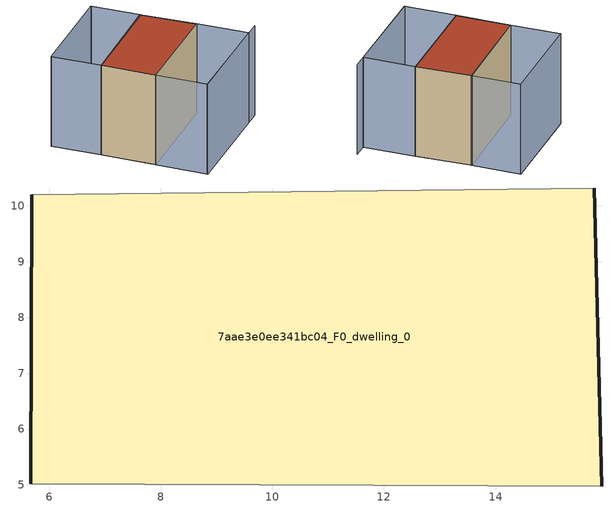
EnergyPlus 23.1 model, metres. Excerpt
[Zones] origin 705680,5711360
7aae3e0ee341bc04_F0_dwelling_0
 floor ground (EU_floor_Construction): 15.9,4.98 15.77,10.32 5.69,10.2 5.67,5.02 z0
 wall outside (EU_wall_Construction): 5.67,5.02 5.69,10.2 / 15.77,10.32 15.9,4.98 z0:9
 wall adiabatic (EU_wall_Construction): 5.69,10.2 15.77,10.32 / 15.9,4.98 5.67,5.02 z0:9
 roof outside (EU_roof_Construction): 15.77,10.32 15.9,4.98 5.67,5.02 5.69,10.2 z9
shading: 5.62,0.14 17.39,0.05 / 15.75,14.91 5.72,14.91 / 15.91,0.06 5.62,0.1 / 5.62,0.1 5.64,5.02 / 5.64,5.02 15.93,4.98 / 15.93,4.98 15.91,0.06 / 5.69,14.91 15.77,14.91 / 15.77,14.91 15.77,10.2 / 15.77,10.2 5.68,10.2 / 5.68,10.2 5.69,14.91 z0:9
[Building]
EU S2 Campaign: North Axis=0; Terrain=City; Solar Distribution=FullExterior
[Site:Location]
London: Latitude=51.5; Longitude=-0.5; Time Zone=0; Elevation=25
[SizingPeriod:WeatherFileDays]
AnnualSizingPeriod: Begin Month=1; Begin Day of Month=1; End Month=12; End Day of Month=31; Day of Week for Start Day=Monday; Use Weather File Daylight Saving Period=No; Use Weather File Rain and Snow Indicators=No
[MATERIAL]
EU_InternalMass_Material: Roughness=MediumRough; Thickness=0.1; Conductivity=1; Density=1800; Specific Heat=900; Thermal Absorptance=0.9; Solar Absorptance=0.7; Visible Absorptance=0.7
[MATERIAL:NOMASS] Roughness=MediumRough; Thermal Absorptance=0.9; Solar Absorptance=0.7; Visible Absorptance=0.7
Name | Thermal Resistance
EU_wall_NoMass | 0.71061
EU_roof_NoMass | 2.41608
EU_floor_NoMass | 1.75078
[CONSTRUCTION]
EU_wall_Construction: EU_wall_NoMass
EU_roof_Construction: EU_roof_NoMass
EU_floor_Construction: EU_floor_NoMass
EU_InternalMass_Construction: EU_InternalMass_Material
[ZONE]
7aae3e0ee341bc04_F0_dwelling_0: Type=1; Multiplier=1; Ceiling Height=autocalculate; Volume=480.808; Floor Area=autocalculate; Part of Total Floor Area=Yes
[INTERNALMASS]
7aae3e0ee341bc04_F0_dwelling_0_EU_InternalMass: Construction=EU_InternalMass_Construction; Zone or ZoneList=7aae3e0ee341bc04_F0_dwelling_0; Surface Area=53.4231
[OTHEREQUIPMENT]
EU_Step8_InternalGain_7aae3e0ee341bc04_F0_dwelling_0_f000: Fuel Type=Electricity; Zone or ZoneList or Space or SpaceList=7aae3e0ee341bc04_F0_dwelling_0; Schedule=EU_Step8_GainSchedule_7aae3e0ee341bc04_F0_dwelling_0_f000; Design Level Calculation Method=Watts/Area; Power per Zone Floor Area=1; Fraction Latent=0; Fraction Radiant=0; Fraction Lost=0; Carbon Dioxide Generation Rate=0; EndUse Subcategory=EU_Step8_InternalGains
[ZONEVENTILATION:DESIGNFLOWRATE]
EU_ConstantAir_7aae3e0ee341bc04_F0_dwelling_0: Zone or ZoneList or Space or SpaceList=7aae3e0ee341bc04_F0_dwelling_0; Schedule=EU_AlwaysOn; Design Flow Rate Calculation Method=AirChanges/Hour; Air Changes per Hour=0.496673; Ventilation Type=Natural; Fan Pressure Rise=0; Fan Total Efficiency=1; Constant Term Coefficient=1; Temperature Term Coefficient=0; Velocity Term Coefficient=0; Velocity Squared Term Coefficient=0; Minimum Indoor Temperature=-100; Maximum Indoor Temperature=100; Delta Temperature=-100; Minimum Outdoor Temperature=-100; Maximum Outdoor Temperature=100; Maximum Wind Speed=40
[HVACTEMPLATE:THERMOSTAT]
EU_HeatOnly_7aae3e0ee341bc04_F0_dwelling_0: Constant Heating Setpoint=20; Constant Cooling Setpoint=50
[HVACTEMPLATE:ZONE:IDEALLOADSAIRSYSTEM]
7aae3e0ee341bc04_F0_dwelling_0: Template Thermostat=EU_HeatOnly_7aae3e0ee341bc04_F0_dwelling_0; System Availability Schedule=EU_AlwaysOn; Maximum Heating Supply Air Temperature=50; Minimum Cooling Supply Air Temperature=13; Maximum Heating Supply Air Humidity Ratio=0.0156; Minimum Cooling Supply Air Humidity Ratio=0.0077; Heating Limit=NoLimit; Cooling Limit=NoLimit; Heating Availability Schedule=EU_AlwaysOn; Cooling Availability Schedule=EU_CoolingOff; Dehumidification Control Type=ConstantSensibleHeatRatio; Cooling Sensible Heat Ratio=0.7; Dehumidification Setpoint=60; Humidification Control Type=None; Humidification Setpoint=30; Outdoor Air Method=None; Outdoor Air Flow Rate per Person=0.00944; Outdoor Air Flow Rate per Zone Floor Area=0; Outdoor Air Flow Rate per Zone=0; Demand Controlled Ventilation Type=None; Outdoor Air Economizer Type=NoEconomizer; Heat Recovery Type=None; Sensible Heat Recovery Effectiveness=0.7; Latent Heat Recovery Effectiveness=0.65
[SIZING:ZONE]
7aae3e0ee341bc04_F0_dwelling_0: Zone Cooling Design Supply Air Temperature Input Method=SupplyAirTemperature; Zone Cooling Design Supply Air Temperature=13; Zone Heating Design Supply Air Temperature Input Method=SupplyAirTemperature; Zone Heating Design Supply Air Temperature=50; Zone Cooling Design Supply Air Humidity Ratio=0.008; Zone Heating Design Supply Air Humidity Ratio=0.008; Cooling Design Air Flow Method=DesignDay; Cooling Design Air Flow Rate=0; Cooling Minimum Air Flow per Zone Floor Area=0.000762; Cooling Minimum Air Flow=0; Cooling Minimum Air Flow Fraction=0.2; Heating Design Air Flow Method=DesignDay; Heating Design Air Flow Rate=0; Heating Maximum Air Flow per Zone Floor Area=0.002032; Heating Maximum Air Flow=0.141576; Heating Maximum Air Flow Fraction=0.3; Account for Dedicated Outdoor Air System=No; Dedicated Outdoor Air System Control Strategy=NeutralSupplyAir; Dedicated Outdoor Air Low Setpoint Temperature for Design=autosize; Dedicated Outdoor Air High Setpoint Temperature for Design=autosize; Zone Load Sizing Method=Sensible Load Only No Latent Load; Zone Latent Cooling Design Supply Air Humidity Ratio Input Method=HumidityRatioDifference; Zone Cooling Design Supply Air Humidity Ratio Difference=0.005; Zone Latent Heating Design Supply Air Humidity Ratio Input Method=HumidityRatioDifference; Zone Humidification Design Supply Air Humidity Ratio Difference=0.005
[SCHEDULE:CONSTANT]
Name | Hourly Value
EU_AlwaysOn | 1
EU_CoolingOff | 0
[SCHEDULE:FILE]
EU_Step8_GainSchedule_7aae3e0ee341bc04_F0_dwelling_0_f000: File=../../schedules/7aae3e0ee341bc04/7aae3e0ee341bc04_F0_dwelling_0_f000_gain.csv; Column Number=1; Rows to Skip at Top=0; Number of Hours of Data=8760; Column Separator=Comma; Interpolate to Timestep=No; Minutes per Item=60; Adjust Schedule for Daylight Savings=Yes
